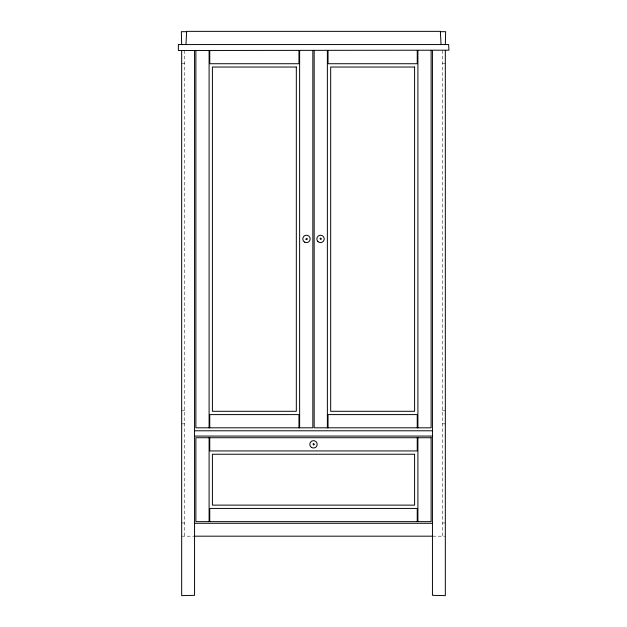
<?xml version="1.0" encoding="UTF-8"?>
<svg xmlns="http://www.w3.org/2000/svg" width="627" height="627" viewBox="0 0 627 627"><rect width="100%" height="100%" fill="white"/><g stroke="black" fill="none" stroke-linecap="round" stroke-linejoin="round"><path stroke-width="0.47" stroke-dasharray="3.13 2.35" d="M181.673 63.727L184.651 63.727M442.348 63.727L445.327 63.727M305.537 238.918L307.41 238.918M319.59 238.918L321.463 238.918A0.933 0.933 0 0 1 320.06 239.733A0.933 0.933 0 0 1 320.06 238.111A0.933 0.933 0 0 1 321.463 238.918M181.673 410.63L184.651 410.63M442.348 410.63L445.327 410.63M181.673 423.852L184.651 423.852M442.348 423.852L445.327 423.852M312.567 444.331L314.433 444.331A0.933 0.933 0 0 1 313.03 445.139A0.933 0.933 0 0 1 313.03 443.524A0.933 0.933 0 0 1 314.433 444.331M181.673 522.965L184.651 522.965M442.348 522.965L445.327 522.965M181.673 536.179L194.229 536.179M432.771 536.179L445.327 536.179M442.348 50.513L442.348 536.179M320.53 237.986L320.53 239.859M313.5 443.399L313.5 445.264M306.47 237.986L306.47 239.859M184.651 50.513L184.651 536.179M305.811 239.585A0.933 0.933 0 0 0 307.379 239.161A0.933 0.933 0 0 0 306.235 238.017A0.933 0.933 0 0 0 305.811 239.585"/><path stroke-width="0.94" d="M185.968 44.564L186.634 31.35L440.366 31.35L441.032 44.564M181.673 50.513L181.673 595.65L194.558 595.321L194.558 50.842M440.703 31.679L445.656 31.679L445.327 44.564M194.558 430.788L432.442 430.788M194.558 523.294L432.442 523.294M432.442 436.071L194.558 436.071M194.895 536.179L432.105 536.179M445.327 50.513L445.327 595.65L432.442 595.321L432.442 50.842M186.297 31.679L181.344 31.679L181.673 44.564M431.117 50.513L431.117 427.81L314.158 427.81L314.158 50.513M417.903 50.513L417.903 427.81M417.903 437.724L417.903 521.64M417.245 50.513L417.245 63.727L328.039 63.727L328.039 50.513M417.245 427.81L417.245 414.596L328.039 414.596L328.039 427.81M417.245 437.724L417.245 450.938L209.755 450.938L209.755 437.724M417.245 521.64L417.245 508.426L209.755 508.426L209.755 521.64M327.372 50.513L327.372 427.81M312.842 50.513L312.842 427.81L195.883 427.81L195.883 50.513M299.628 50.513L299.628 427.81M298.961 50.513L298.961 63.727L209.755 63.727L209.755 50.513M298.961 427.81L298.961 414.596L209.755 414.596L209.755 427.81M209.097 50.513L209.097 427.81M209.097 437.724L209.097 521.64M178.374 44.564L178.374 50.513L448.956 50.184L448.626 44.564L178.374 44.564M296.32 67.034L212.404 67.034L212.404 411.296L296.32 411.296L296.32 67.034M414.596 67.034L330.68 67.034L330.68 411.296L414.596 411.296L414.596 67.034M431.117 437.724L195.883 437.724L195.883 521.64L431.117 521.64L431.117 437.724M414.596 454.246L212.404 454.246L212.404 505.127L414.596 505.127L414.596 454.246M304.628 242.108A3.684 3.684 0 0 0 310.161 238.918A3.684 3.684 0 0 0 304.628 235.728A3.684 3.684 0 0 0 304.628 242.108M317.92 241.528A3.684 3.684 0 0 0 324.088 239.875A3.684 3.684 0 0 0 319.574 235.36A3.684 3.684 0 0 0 317.92 241.528M311.658 447.521A3.684 3.684 0 0 0 317.184 444.331A3.684 3.684 0 0 0 311.658 441.142A3.684 3.684 0 0 0 311.658 447.521"/></g></svg>
